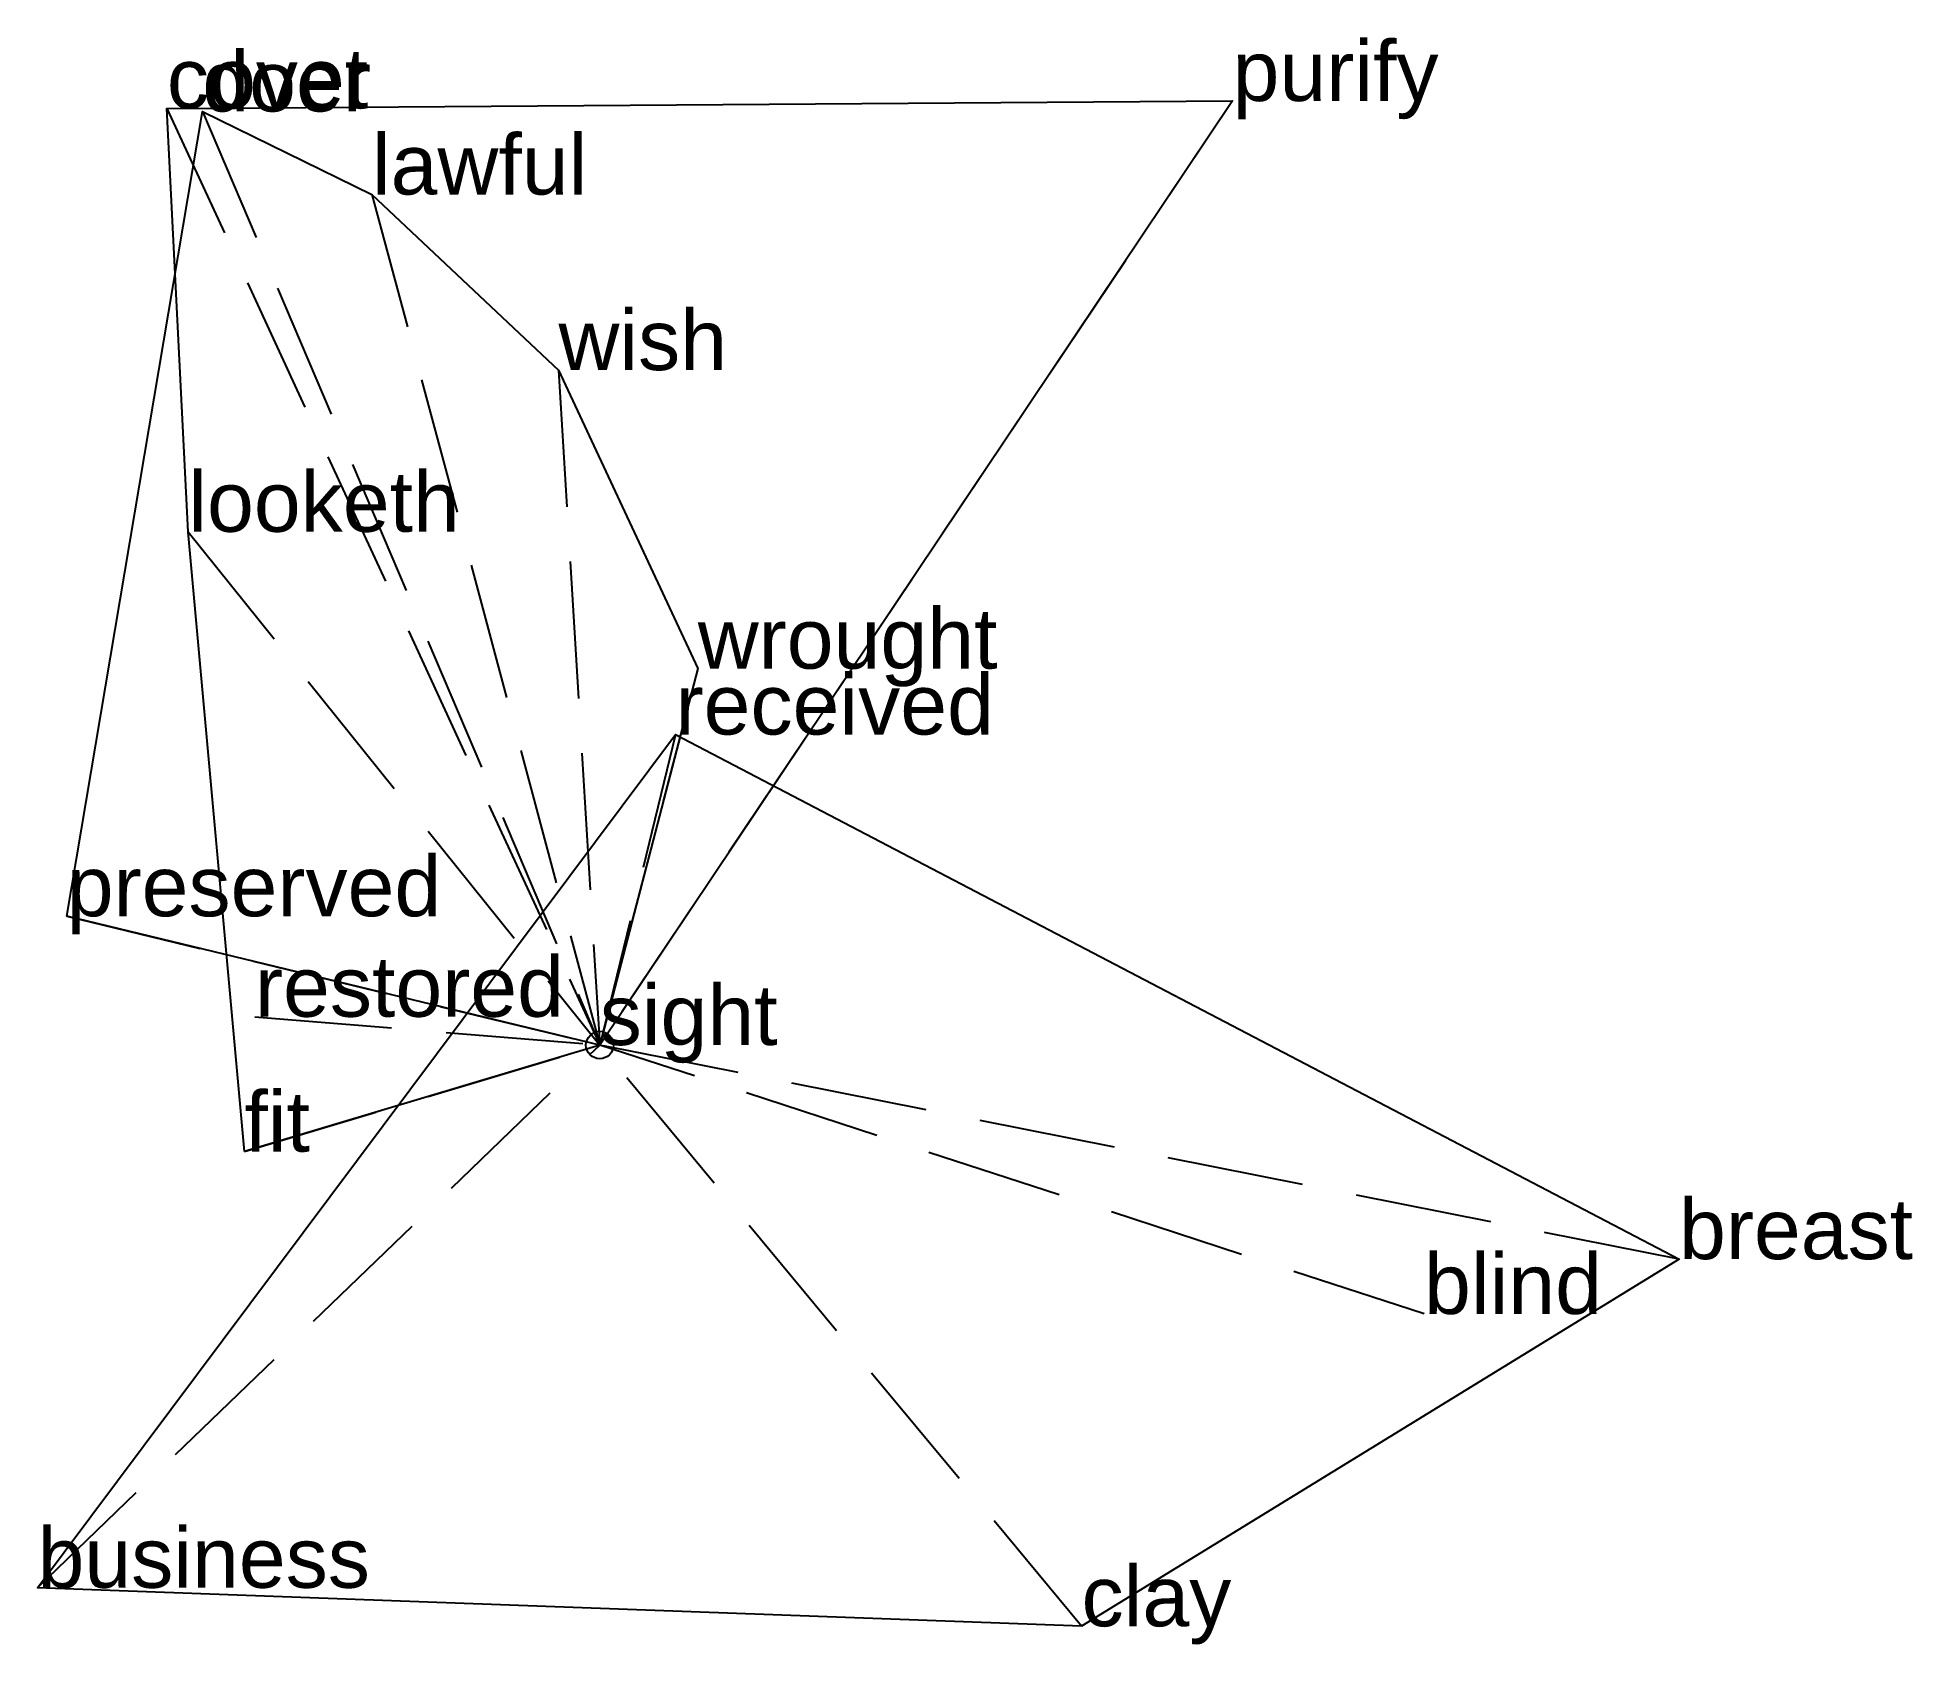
# Model space of a CAD drawing. Extents: x -1.03 to 2.39, y -1.09 to 1.84.
import ezdxf

# ---------------------------------------------------------------- set-up
doc = ezdxf.new("R2010")
doc.units = 0
doc.linetypes.add('DASHED2', pattern=[0.3, 0.25, -0.05])
for name, color, linetype in [('TEXT_nt', 1, 'CONTINUOUS'), ('TEXT_ot', 1, 'CONTINUOUS'), ('TEXT_q', 1, 'CONTINUOUS')]:
    doc.layers.add(name, color=color, linetype=linetype)
doc.styles.get("Standard").update_dxf_attribs({"font": 'arial.ttf'})

# ---------------------------------------------------------------- blocks, each defined once
blk = doc.blocks.new('ot-sight')
at = {"layer": 'LINES_ot', "linetype": 'DASHED2'}
for p in [(-0.7249, 1.703), (-0.4155, 1.5515), (-0.0751, 1.2312), (0.179, 0.6866), (-0.9723, 0.2349), (0, 0)]:
    blk.add_line(p, (0, 0), dxfattribs=at)
at = {"layer": 'ORIGIN_ot'}
blk.add_circle((0, 0), 0.025, dxfattribs=at)
at = {"layer": 'TEXT_ot'}
for s, p in [('doer', (-0.7249, 1.703)), ('lawful', (-0.4155, 1.5515)), ('wish', (-0.0751, 1.2312)), ('wrought', (0.179, 0.6866)), ('preserved', (-0.9723, 0.2349)), ('sight', (0, 0))]:
    blk.add_text(s, height=0.11, dxfattribs=at).set_placement(p)
blk = doc.blocks.new('nt-sight')
at = {"layer": 'LINES_nt', "linetype": 'DASHED2'}
for p in [(0.1384, 0.5664), (-1.0256, -0.9901), (0, 0), (0.879, -1.0604), (1.969, -0.3906), (1.5038, -0.4906)]:
    blk.add_line(p, (0, 0), dxfattribs=at)
at = {"layer": 'ORIGIN_nt'}
blk.add_circle((0, 0), 0.025, dxfattribs=at)
at = {"layer": 'TEXT_nt'}
for s, p in [('received', (0.1384, 0.5664)), ('sight', (0, 0)), ('breast', (1.969, -0.3906)), ('blind', (1.5038, -0.4906)), ('business', (-1.0256, -0.9901)), ('clay', (0.879, -1.0604))]:
    blk.add_text(s, height=0.11, dxfattribs=at).set_placement(p)
blk = doc.blocks.new('q-sight')
at = {"layer": 'LINES_q', "linetype": 'DASHED2'}
for p in [(1.1545, 1.7221), (-0.7896, 1.7084), (-0.7505, 0.9363), (-0.6289, 0.0516), (-0.6481, -0.1945), (0, 0)]:
    blk.add_line(p, (0, 0), dxfattribs=at)
at = {"layer": 'ORIGIN_q'}
blk.add_circle((0, 0), 0.025, dxfattribs=at)
at = {"layer": 'TEXT_q'}
for s, p in [('purify', (1.1545, 1.7221)), ('covet', (-0.7896, 1.7084)), ('looketh', (-0.7505, 0.9363)), ('restored', (-0.6289, 0.0516)), ('sight', (0, 0)), ('fit', (-0.6481, -0.1945))]:
    blk.add_text(s, height=0.11, dxfattribs=at).set_placement(p)

msp = doc.modelspace()

# ---------------------------------------------------------------- linework, layer by layer
at = {"layer": 'OUTLINE_nt', "linetype": 'CONTINUOUS'}
msp.add_polyline3d([(0.879, -1.0604, 0), (-1.0256, -0.9901, 0), (0.1384, 0.5664, 0), (1.969, -0.3906, 0), (0.879, -1.0604, 0)], close=True, dxfattribs=at)
at = {"layer": 'OUTLINE_ot', "linetype": 'CONTINUOUS'}
msp.add_polyline3d([(0, 0, 0), (-0.9723, 0.2349, 0), (-0.7249, 1.703, 0), (-0.4155, 1.5515, 0), (-0.0751, 1.2312, 0), (0.179, 0.6866, 0), (0, 0, 0)], close=True, dxfattribs=at)
at = {"layer": 'OUTLINE_q', "linetype": 'CONTINUOUS'}
msp.add_polyline3d([(-0.6481, -0.1945, 0), (-0.7505, 0.9363, 0), (-0.7896, 1.7084, 0), (1.1545, 1.7221, 0), (0, 0, 0), (-0.6481, -0.1945, 0)], close=True, dxfattribs=at)

# ---------------------------------------------------------------- block references
for name in ['ot-sight', 'q-sight', 'nt-sight']:
    msp.add_blockref(name, (0, 0))

doc.saveas('drawing.dxf')
